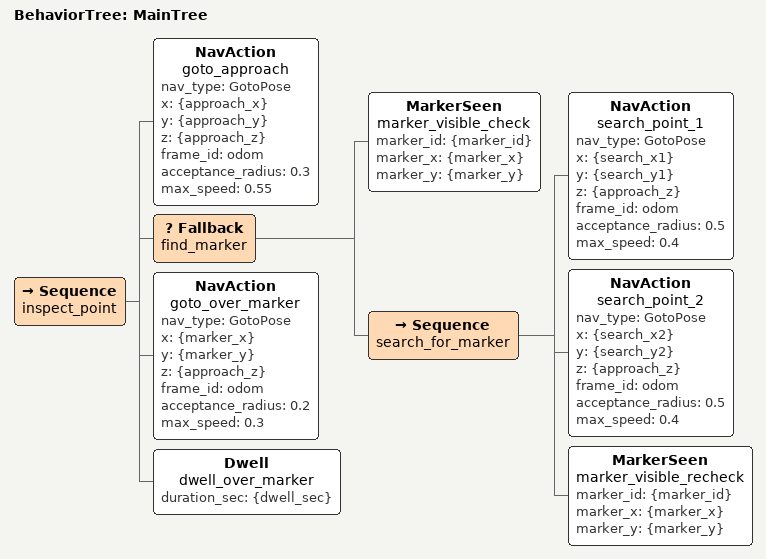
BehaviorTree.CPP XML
<?xml version="1.0"?>
<root main_tree_to_execute="MainTree">
  <BehaviorTree ID="MainTree">
    <Sequence name="inspect_point">
      <NavAction name="goto_approach" nav_type="GotoPose" x="{approach_x}" y="{approach_y}"
                 z="{approach_z}" frame_id="odom" acceptance_radius="0.3" max_speed="0.55"/>
      <Fallback name="find_marker">
        <MarkerSeen name="marker_visible_check" marker_id="{marker_id}"
                    marker_x="{marker_x}" marker_y="{marker_y}"/>
        <Sequence name="search_for_marker">
          <NavAction name="search_point_1" nav_type="GotoPose" x="{search_x1}" y="{search_y1}"
                     z="{approach_z}" frame_id="odom" acceptance_radius="0.5" max_speed="0.4"/>
          <NavAction name="search_point_2" nav_type="GotoPose" x="{search_x2}" y="{search_y2}"
                     z="{approach_z}" frame_id="odom" acceptance_radius="0.5" max_speed="0.4"/>
          <MarkerSeen name="marker_visible_recheck" marker_id="{marker_id}"
                      marker_x="{marker_x}" marker_y="{marker_y}"/>
        </Sequence>
      </Fallback>
      <NavAction name="goto_over_marker" nav_type="GotoPose" x="{marker_x}" y="{marker_y}"
                 z="{approach_z}" frame_id="odom" acceptance_radius="0.2" max_speed="0.3"/>
      <Dwell name="dwell_over_marker" duration_sec="{dwell_sec}"/>
    </Sequence>
  </BehaviorTree>
</root>
